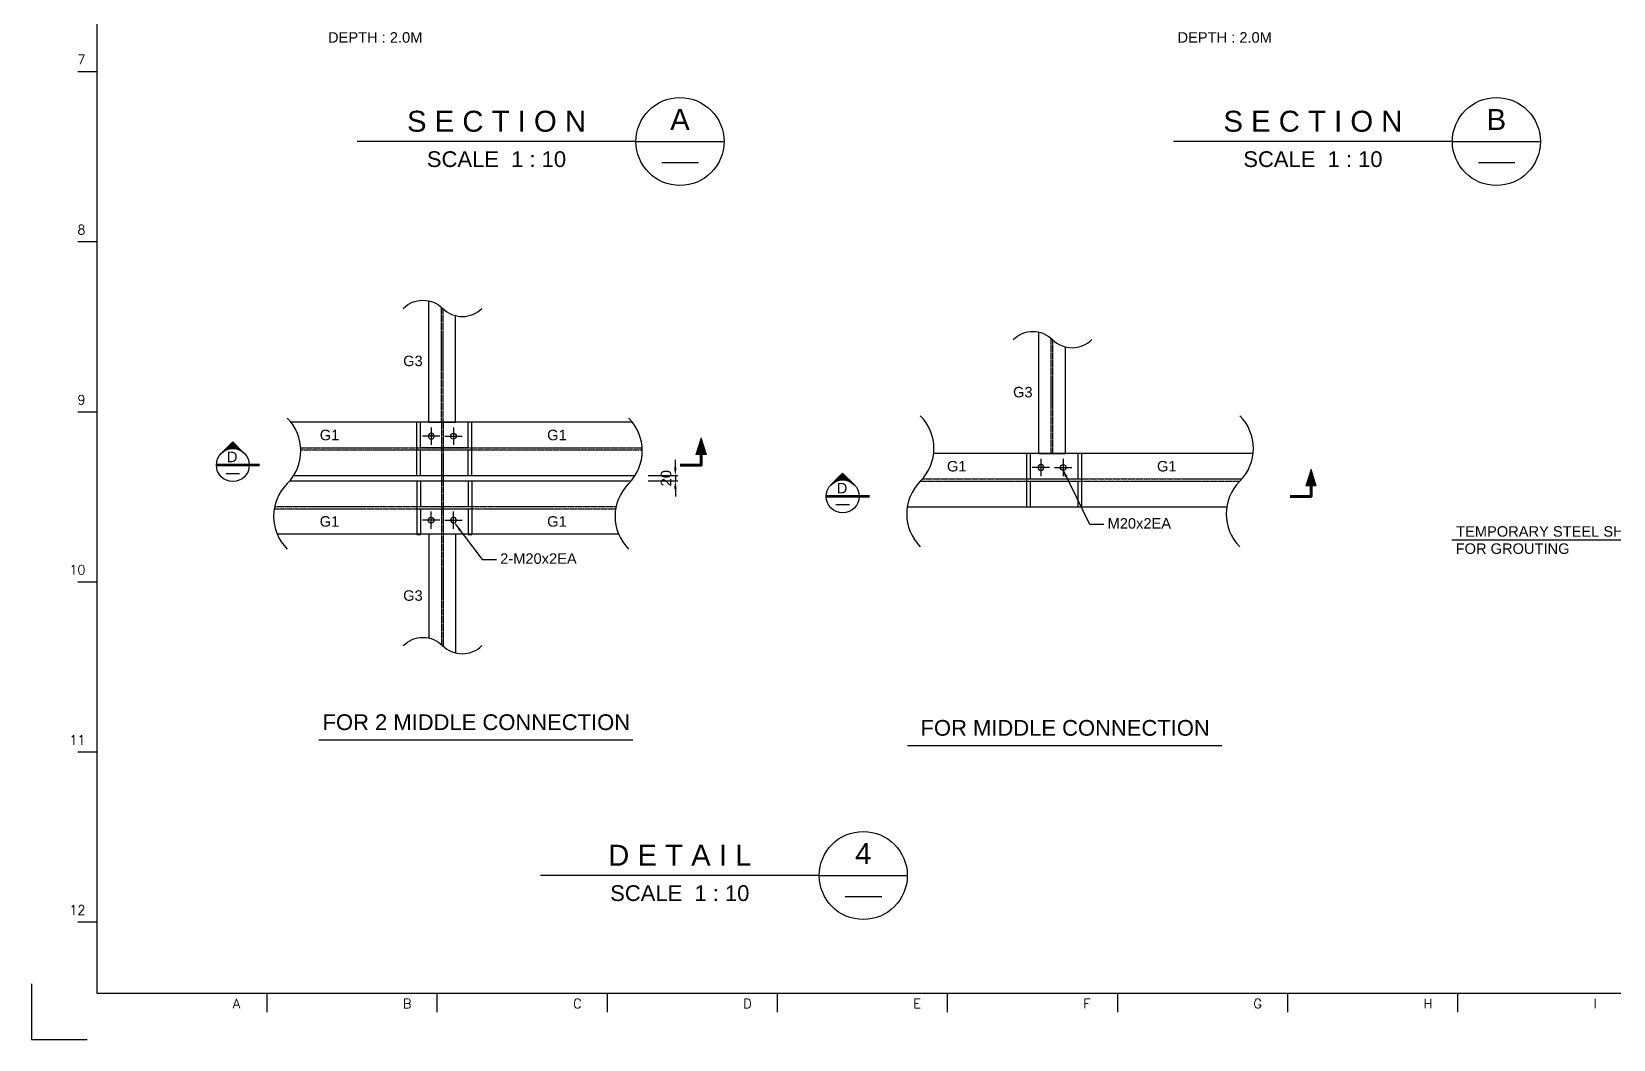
# Model space of a CAD drawing. Header units: millimetres. Extents: x 415966 to 487306, y -108951 to -17325.
# Drawn here: x 440459 to 446494, y -108951 to -105106 of the extents above; entities that cross this region are included whole.
import ezdxf
from ezdxf.enums import TextEntityAlignment as Align

# ---------------------------------------------------------------- set-up
doc = ezdxf.new("R2010")
doc.units = ezdxf.units.MM
doc.header["$LTSCALE"] = 2
for name, pattern in [('CENTER', [2, 1.25, -0.25, 0.25, -0.25]), ('CENTER1', [23.5, 20, -1.25, 1, -1.25]), ('HIDDEN', [0.375, 0.25, -0.125])]:
    doc.linetypes.add(name, pattern=pattern)
doc.layers.get('Defpoints').update_dxf_attribs({"color": 250})
for name, color, linetype in [('C_BLOCK', 7, 'Continuous'), ('C_CEN', 1, 'CENTER'), ('C_GIRDER', 2, 'Continuous'), ('C_TEXT_01', 2, 'Continuous'), ('CEN', 1, 'CENTER1'), ('DIM-SCALE', 7, 'Continuous'), ('TAN-TIT', 30, 'Continuous'), ('TITLE', 7, 'Continuous')]:
    doc.layers.add(name, color=color, linetype=linetype)
doc.styles.add('Arial', font='arial.ttf')
doc.styles.add('COM', font='COMPLEX', dxfattribs={"height": 5})
doc.dimstyles.new('일반도면_0010', dxfattribs={"dimtxt": 40, "dimasz": 30, "dimexe": 10, "dimexo": 50, "dimgap": 15, "dimtad": 1, "dimdec": 0, "dimzin": 0, "dimdsep": 46, "dimtxsty": 'Arial', "dimcen": -50, "dimclrd": 7, "dimclre": 7, "dimclrt": 2, "dimadec": 8, "dimazin": 0, "dimtfac": 1, "dimtdec": 0, "dimtix": 1, "dimtmove": 2, "dimatfit": 3, "dimfxl": 1, "dimtolj": 1, "dimtzin": 0, "dimarcsym": 0})

# ---------------------------------------------------------------- blocks, each defined once
blk = doc.blocks.new('BORDER')
at = {"layer": 'TAN-TIT'}
for p, q in [((498, 16468), (498, 352)), ((498, 7383), (353, 7383)), ((498, 6085), (353, 6085)), ((498, 4787), (353, 4787)), ((498, 3489), (353, 3489)), ((498, 2192), (353, 2192)), ((498, 894), (353, 894)), ((498, 352), (23282, 352)), ((1796, 352), (1796, 208)), ((3093, 352), (3093, 208)), ((4391, 352), (4391, 208)), ((5689, 352), (5689, 208)), ((6987, 352), (6987, 208)), ((8285, 352), (8285, 208)), ((9583, 352), (9583, 208)), ((10881, 352), (10881, 208))]:
    blk.add_line(p, q, dxfattribs=at)
at = {"layer": 'TAN-TIT', "linetype": 'Continuous'}
for p, q in [((0, 424), (0, 0)), ((0, 0), (424, 0))]:
    blk.add_line(p, q, dxfattribs=at)
at = {"layer": 'TAN-TIT', "style": 'COM'}
for s, p in [('7', (411, 7441)), ('8', (411, 6143)), ('9', (411, 4845)), ('10', (411, 3547)), ('11', (411, 2249)), ('12', (411, 951))]:
    blk.add_text(s, height=72.1, dxfattribs=at).set_placement(p, align=Align.RIGHT)
for s, p in [('A', (1536, 237)), ('B', (2834, 237)), ('C', (4132, 237)), ('D', (5430, 237)), ('E', (6727, 237)), ('F', (8025, 237)), ('G', (9323, 237)), ('H', (10621, 237)), ('I', (11919, 237))]:
    blk.add_text(s, height=72.1, dxfattribs=at).set_placement(p)
blk = doc.blocks.new('MS')
at = {"layer": 'C_BLOCK', "color": 1, "linetype": 'Continuous', "lineweight": 13}
for p, q in [((-8.67, 3.56), (-7, 8.89)), ((-8.58, 3.62), (-7, 8.68)), ((-8.5, 3.69), (-7, 8.47)), ((-8.41, 3.75), (-7, 8.26)), ((-8.33, 3.81), (-7, 8.06)), ((-8.24, 3.87), (-7, 7.85)), ((-8.16, 3.94), (-7, 7.64)), ((-8.07, 4), (-7, 7.43)), ((-7.99, 4.06), (-7, 7.22)), ((-7.9, 4.12), (-7, 7.01)), ((-7.82, 4.19), (-7, 6.8)), ((-7.73, 4.25), (-7, 6.59)), ((-7.65, 4.31), (-7, 6.39)), ((-7.56, 4.37), (-7, 6.18)), ((-7.48, 4.43), (-7, 5.97)), ((-7.39, 4.5), (-7, 5.76)), ((-7.31, 4.56), (-7, 5.55)), ((-7.22, 4.62), (-7, 5.34)), ((-7, 8.89), (-5.33, 3.56)), ((-7, 8.68), (-5.42, 3.62)), ((-7, 8.47), (-5.5, 3.69)), ((-7, 8.26), (-5.59, 3.75)), ((-7, 8.06), (-5.67, 3.81)), ((-7, 7.85), (-5.76, 3.87)), ((-7, 7.64), (-5.84, 3.94)), ((-7, 7.43), (-5.93, 4)), ((-7, 7.22), (-6.01, 4.06)), ((-7, 7.01), (-6.1, 4.12)), ((-7, 6.8), (-6.18, 4.19)), ((-7, 6.59), (-6.27, 4.25)), ((-7, 6.39), (-6.35, 4.31)), ((-7, 6.18), (-6.44, 4.37)), ((-7, 5.97), (-6.52, 4.43)), ((-7, 5.76), (-6.61, 4.5)), ((-7, 5.55), (-6.69, 4.56)), ((-7, 5.34), (-6.78, 4.62)), ((-5.33, 3.56), (-8.67, 3.56)), ((-5.42, 3.62), (-8.58, 3.62)), ((-5.5, 3.69), (-8.5, 3.69)), ((-5.59, 3.75), (-8.41, 3.75)), ((-5.67, 3.81), (-8.33, 3.81)), ((-5.76, 3.87), (-8.24, 3.87)), ((-5.84, 3.94), (-8.16, 3.94)), ((-5.93, 4), (-8.07, 4)), ((-6.01, 4.06), (-7.99, 4.06)), ((-6.1, 4.12), (-7.9, 4.12)), ((-6.18, 4.19), (-7.82, 4.19)), ((-6.27, 4.25), (-7.73, 4.25)), ((-6.35, 4.31), (-7.65, 4.31)), ((-6.44, 4.37), (-7.56, 4.37)), ((-6.52, 4.43), (-7.48, 4.43)), ((-6.61, 4.5), (-7.39, 4.5)), ((-6.69, 4.56), (-7.31, 4.56)), ((-6.78, 4.62), (-7.22, 4.62)), ((-7.14, 4.68), (-7, 5.13)), ((-6.86, 4.68), (-7.14, 4.68)), ((-7.06, 4.75), (-7, 4.92)), ((-6.94, 4.75), (-7.06, 4.75)), ((-7, 5.13), (-6.86, 4.68)), ((-7, 4.92), (-6.94, 4.75))]:
    blk.add_line(p, q, dxfattribs=at)
at = {"layer": 'C_BLOCK', "color": 3, "linetype": 'Continuous', "lineweight": 70, "flags": 128}
blk.add_lwpolyline([(-7, 3.5), (-7, 0), (0, 0)], dxfattribs=at)
at = {"layer": 'C_BLOCK', "color": 1, "linetype": 'Continuous', "lineweight": 13}
blk.add_3dface([(-8.75, 3.5), (-7, 9.1), (-5.25, 3.5)], dxfattribs=at)
blk = doc.blocks.new('A$C6AB61D0B')
at = {"layer": 'C_GIRDER'}
for p, q in [((-107.07, 14.2), (97.93, 14.2)), ((-107.07, 14.2), (-107.07, 0)), ((-107.07, 0), (-9.14, 0)), ((-9.14, 0), (-9.14, -181.6)), ((0, 0), (97.93, 0)), ((0, 0), (0, -181.6)), ((97.93, 14.2), (97.93, 0)), ((-107.07, -181.6), (-9.14, -181.6)), ((-107.07, -181.6), (-107.07, -195.8)), ((-107.07, -195.8), (97.93, -195.8)), ((0, -181.6), (97.93, -181.6)), ((97.93, -181.6), (97.93, -195.8))]:
    blk.add_line(p, q, dxfattribs=at)
blk = doc.blocks.new('A$C3695130B')
at = {"layer": 'C_TEXT_01'}
blk.add_circle((0, 0), 11, dxfattribs=at)
at = {"layer": 'CEN', "ltscale": 0.5}
for p, q in [((33, 0), (-33, 0)), ((0, -33), (0, 33))]:
    blk.add_line(p, q, dxfattribs=at)
blk = doc.blocks.new('*D385')
at = {"layer": 'Defpoints', "color": 0}
for p in [(442761.6, -106800.3), (442761.6, -106820.3), (442915.4, -106820.3)]:
    blk.add_point(p, dxfattribs=at)
at = {"layer": 'DIM-SCALE', "color": 7, "lineweight": -2}
for p, q in [((442915.4, -106770.3), (442915.4, -106740.3)), ((442811.6, -106800.3), (442925.4, -106800.3)), ((442915.4, -106800.3), (442915.4, -106820.3)), ((442811.6, -106820.3), (442925.4, -106820.3)), ((442915.4, -106850.3), (442915.4, -106880.3))]:
    blk.add_line(p, q, dxfattribs=at)
at = {"layer": 'DIM-SCALE', "color": 7}
for points in [[(442910.4, -106770.3), (442920.4, -106770.3), (442915.4, -106800.3)], [(442910.4, -106850.3), (442920.4, -106850.3), (442915.4, -106820.3)]]:
    blk.add_solid(points, dxfattribs=at)
at = {"layer": 'DIM-SCALE', "color": 2, "insert": (442880, -106810.3), "char_height": 40, "attachment_point": 5, "rotation": 90, "style": 'Arial'}
blk.add_mtext('\\A1;20', dxfattribs=at)

msp = doc.modelspace()

# ---------------------------------------------------------------- linework, layer by layer
for p, q in [((441554.5, -107808.3), (442753.5, -107808.3)), ((443801.1, -107829.9), (445000.1, -107829.9))]:
    msp.add_line(p, q)
at = {"layer": 'C_BLOCK', "color": 1, "linetype": 'Continuous', "lineweight": 13}
for p, q in [((441226.8, -106671.5), (441181.9, -106716.4)), ((441205.9, -106701.1), (441201.5, -106696.8)), ((441207.1, -106700.7), (441202.4, -106696)), ((441208.4, -106700.3), (441203.2, -106695.1)), ((441209.6, -106699.9), (441204, -106694.3)), ((441211, -106699.5), (441204.9, -106693.4)), ((441212.3, -106699.2), (441205.7, -106692.6)), ((441213.6, -106698.9), (441206.5, -106691.8)), ((441215, -106698.6), (441207.4, -106690.9)), ((441216.4, -106698.4), (441208.2, -106690.1)), ((441217.9, -106698.1), (441209, -106689.3)), ((441219.4, -106697.9), (441209.9, -106688.4)), ((441220.9, -106697.8), (441210.7, -106687.6)), ((441222.4, -106697.7), (441211.5, -106686.8)), ((441224, -106697.6), (441212.4, -106686)), ((441225.6, -106697.5), (441213.2, -106685.1)), ((441227.2, -106697.5), (441214, -106684.3)), ((441228.9, -106697.5), (441214.9, -106683.5)), ((441230.7, -106697.6), (441215.7, -106682.6)), ((441232.5, -106697.8), (441216.5, -106681.8)), ((441234.4, -106698), (441217.4, -106680.9)), ((441236.3, -106698.2), (441218.2, -106680.1)), ((441238.3, -106698.5), (441219, -106679.3)), ((441240.4, -106699), (441219.9, -106678.4)), ((441242.6, -106699.5), (441220.7, -106677.6)), ((441244.9, -106700.1), (441221.5, -106676.8)), ((441247.3, -106700.9), (441222.4, -106675.9)), ((441250, -106701.9), (441223.2, -106675.1)), ((441252.9, -106703.2), (441224, -106674.3)), ((441256.2, -106704.7), (441224.9, -106673.4)), ((441260.1, -106707), (441225.7, -106672.6)), ((441265.7, -106710.9), (441226.5, -106671.8)), ((441270.8, -106715.4), (441226.8, -106671.5)), ((441181.9, -106716.4), (441180.4, -106718)), ((441182.4, -106716), (441182.4, -106715.9)), ((441183.2, -106715.1), (441183.2, -106715.1)), ((441184.1, -106714.3), (441184, -106714.3)), ((441184.9, -106713.5), (441184.9, -106713.5)), ((441185.8, -106712.7), (441185.7, -106712.6)), ((441186.7, -106712), (441186.5, -106711.8)), ((441187.6, -106711.2), (441187.4, -106711)), ((441188.6, -106710.5), (441188.2, -106710.1)), ((441189.5, -106709.8), (441189, -106709.3)), ((441190.5, -106709.1), (441189.9, -106708.4)), ((441191.5, -106708.4), (441190.7, -106707.6)), ((441192.5, -106707.7), (441191.5, -106706.8)), ((441193.5, -106707.1), (441192.4, -106705.9)), ((441194.5, -106706.4), (441193.2, -106705.1)), ((441195.6, -106705.8), (441194, -106704.3)), ((441196.6, -106705.2), (441194.9, -106703.4)), ((441197.7, -106704.7), (441195.7, -106702.6)), ((441198.8, -106704.1), (441196.5, -106701.8)), ((441200, -106703.5), (441197.4, -106700.9)), ((441201.1, -106703), (441198.2, -106700.1)), ((441202.2, -106702.5), (441199, -106699.3)), ((441203.4, -106702), (441199.9, -106698.5)), ((441204.6, -106701.5), (441200.7, -106697.6)), ((443553.7, -106790.6), (443508.7, -106835.5)), ((443530.2, -106821.1), (443526.7, -106817.6)), ((443531.4, -106820.7), (443527.5, -106816.7)), ((443532.7, -106820.2), (443528.3, -106815.9)), ((443533.9, -106819.8), (443529.2, -106815.1)), ((443535.2, -106819.4), (443530, -106814.2)), ((443536.4, -106819), (443530.8, -106813.4)), ((443537.8, -106818.7), (443531.7, -106812.6)), ((443539.1, -106818.3), (443532.5, -106811.7)), ((443540.4, -106818), (443533.3, -106810.9)), ((443541.8, -106817.7), (443534.2, -106810.1)), ((443543.2, -106817.5), (443535, -106809.2)), ((443544.7, -106817.3), (443535.8, -106808.4)), ((443546.2, -106817.1), (443536.7, -106807.6)), ((443547.7, -106816.9), (443537.5, -106806.7)), ((443549.2, -106816.8), (443538.3, -106805.9)), ((443550.8, -106816.7), (443539.2, -106805.1)), ((443552.4, -106816.6), (443540, -106804.2)), ((443554.1, -106816.6), (443540.8, -106803.4)), ((443555.8, -106816.7), (443541.7, -106802.6)), ((443557.5, -106816.7), (443542.5, -106801.7)), ((443559.3, -106816.9), (443543.3, -106800.9)), ((443561.2, -106817.1), (443544.2, -106800.1)), ((443563.1, -106817.3), (443545, -106799.2)), ((443565.1, -106817.7), (443545.8, -106798.4)), ((443567.2, -106818.1), (443546.7, -106797.6)), ((443569.4, -106818.6), (443547.5, -106796.7)), ((443571.7, -106819.2), (443548.3, -106795.9)), ((443574.1, -106820), (443549.2, -106795.1)), ((443576.8, -106821), (443550, -106794.2)), ((443579.7, -106822.3), (443550.8, -106793.4)), ((443583, -106823.9), (443551.7, -106792.6)), ((443586.9, -106826.1), (443552.5, -106791.7)), ((443592.5, -106830), (443553.3, -106790.9)), ((443597.6, -106834.5), (443553.7, -106790.6)), ((443508.7, -106835.5), (443507.2, -106837.2)), ((443509.2, -106835.1), (443509.2, -106835.1)), ((443510, -106834.2), (443510, -106834.2)), ((443510.9, -106833.4), (443510.8, -106833.4)), ((443511.7, -106832.6), (443511.7, -106832.6)), ((443512.6, -106831.9), (443512.5, -106831.7)), ((443513.5, -106831.1), (443513.3, -106830.9)), ((443514.4, -106830.3), (443514.2, -106830.1)), ((443515.4, -106829.6), (443515, -106829.2)), ((443516.3, -106828.9), (443515.8, -106828.4)), ((443517.3, -106828.2), (443516.7, -106827.6)), ((443518.3, -106827.5), (443517.5, -106826.7)), ((443519.3, -106826.9), (443518.3, -106825.9)), ((443520.3, -106826.2), (443519.2, -106825.1)), ((443521.3, -106825.6), (443520, -106824.2)), ((443522.4, -106824.9), (443520.8, -106823.4)), ((443523.4, -106824.4), (443521.7, -106822.6)), ((443524.5, -106823.8), (443522.5, -106821.7)), ((443525.6, -106823.2), (443523.3, -106820.9)), ((443526.8, -106822.7), (443524.2, -106820.1)), ((443527.9, -106822.1), (443525, -106819.2)), ((443529.1, -106821.6), (443525.8, -106818.4))]:
    msp.add_line(p, q, dxfattribs=at)
at = {"layer": 'C_BLOCK', "color": 3, "linetype": 'Continuous', "lineweight": 53}
for p, q in [((441329, -106760.3), (441164, -106760.3)), ((443655.8, -106879.5), (443490.8, -106879.5))]:
    msp.add_line(p, q, dxfattribs=at)
at = {"layer": 'C_BLOCK', "color": 2, "linetype": 'Continuous', "lineweight": 30}
for p, q in [((441201.1, -106791.8), (441252.6, -106791.8)), ((443527.9, -106910.9), (443579.4, -106910.9))]:
    msp.add_line(p, q, dxfattribs=at)
for centre in [(441226.9, -106760.3), (443553.7, -106879.5)]:
    msp.add_circle(centre, 62.9, dxfattribs=at)
at = {"layer": 'C_BLOCK', "color": 1, "linetype": 'Continuous', "lineweight": 13}
for centre in [(441226.9, -106760.3), (443553.7, -106879.5)]:
    msp.add_arc(centre, 62.9, 44.43655, 137.68889, dxfattribs=at)
at = {"layer": 'C_CEN', "linetype": 'Continuous'}
for points in [[(441877.4, -106162.2, -0.414214), (442027.4, -106162.2, 0.414214), (442177.4, -106162.2)], [(444204.3, -106281.3, -0.414214), (444354.3, -106281.3, 0.414214), (444504.3, -106281.3)], [(441877.4, -107449, -0.414214), (442027.4, -107449, 0.414214), (442177.4, -107449)]]:
    msp.add_lwpolyline(points, format="xyb", dxfattribs=at)
for centre, start, end in [((443725, -106696.9), 315, 45), ((444943.8, -106696.9), 315, 45), ((441309.4, -106705.8), 315, 45), ((442612.2, -106705.8), 315, 45), ((441559.4, -106955.8), 135, 225), ((442862.2, -106955.8), 135, 225), ((443975, -106946.9), 135, 225), ((445193.8, -106946.9), 135, 225)]:
    msp.add_arc(centre, 176.8, start, end, dxfattribs=at)
at = {"layer": 'C_GIRDER'}
for p, q in [((441975, -106596.3), (441975, -106133.5)), ((442077, -106596.3), (442077, -106190.1)), ((444301.8, -106715.5), (444301.8, -106252.6)), ((444403.8, -106715.5), (444403.8, -106309.2)), ((441975, -106596.3), (442077, -106596.3)), ((444301.8, -106715.5), (444403.8, -106715.5)), ((441975, -107024.3), (441975, -107420.4)), ((442077, -107024.3), (442077, -107477))]:
    msp.add_line(p, q, dxfattribs=at)
at = {"layer": 'C_GIRDER', "linetype": 'HIDDEN'}
for p, q in [((442022.7, -106596.3), (442022.7, -106157.4)), ((442029.3, -106596.3), (442029.3, -106161.6)), ((444349.5, -106715.5), (444349.5, -106276.5)), ((444356.1, -106715.5), (444356.1, -106280.7)), ((441485.8, -106694.1), (442788.6, -106694.1)), ((441486.2, -106702.6), (442788.9, -106702.6)), ((443858.1, -106813.2), (445077, -106813.2)), ((443850.2, -106821.7), (445069, -106821.7)), ((441385.1, -106926.6), (442687.9, -106926.6)), ((441386.7, -106918.1), (442689.5, -106918.1)), ((442022.7, -107024.3), (442022.7, -107444.6)), ((442029.3, -107024.3), (442029.3, -107450.9))]:
    msp.add_line(p, q, dxfattribs=at)
at = {"layer": 'C_GIRDER', "color": 6, "linetype": 'HIDDEN'}
for p, q in [((442022.7, -106596.3), (442022.7, -107024.3)), ((442029.3, -106596.3), (442029.3, -107024.3))]:
    msp.add_line(p, q, dxfattribs=at)
at = {"layer": 'C_GIRDER'}
for points in [[(442751, -106596.3), (441448.2, -106596.3)], [(445119.6, -106715.5), (443900.8, -106715.5)], [(441458.8, -106800.3), (442761.6, -106800.3)], [(441444.1, -106820.3), (442746.9, -106820.3)], [(443800.4, -106919.5), (445019.2, -106919.5)], [(442699.2, -107024.3), (441396.5, -107024.3)]]:
    msp.add_lwpolyline(points, dxfattribs=at)
at = {"layer": 'TITLE', "color": 1, "linetype": 'Continuous'}
for p, q in [((442765, -105525.6), (441701, -105525.6)), ((445879.9, -105525.6), (444815.9, -105525.6)), ((443464.3, -108326.2), (442400.3, -108326.2))]:
    msp.add_line(p, q, dxfattribs=at)
for points in [[(442765, -105525.6), (443101, -105525.6)], [(445879.9, -105525.6), (446215.9, -105525.6)], [(443464.3, -108326.2), (443800.3, -108326.2)]]:
    msp.add_lwpolyline(points, dxfattribs=at)
at = {"layer": 'TITLE', "color": 2, "linetype": 'Continuous'}
for points in [[(442864.1, -105605.5), (443003.8, -105605.5)], [(445979.1, -105605.5), (446118.7, -105605.5)], [(443563.5, -108406), (443703.1, -108406)]]:
    msp.add_lwpolyline(points, dxfattribs=at)
at = {"layer": 'TITLE', "color": 1, "linetype": 'Continuous'}
for centre in [(442933, -105525.6), (446047.9, -105525.6), (443632.3, -108326.2)]:
    msp.add_circle(centre, 168, dxfattribs=at)

# ---------------------------------------------------------------- block references
at = {"xscale": 0.5, "yscale": 0.5, "zscale": 0.5}
msp.add_blockref('BORDER', (440459.3, -108951.5), dxfattribs=at)
at = {"layer": 'C_BLOCK', "color": 7, "linetype": 'Continuous', "lineweight": 0, "xscale": -11.42857142857143, "yscale": 11.42857142857143, "zscale": 11.42857142857143}
for p in [(442933.9, -106760.3), (445260.7, -106879.5)]:
    msp.add_blockref('MS', p, dxfattribs=at)
at = {"layer": 'C_GIRDER'}
for name, p, rotation in [('A$C6AB61D0B', (441943.5, -106693.3), 90), ('A$C3695130B', (442068.5, -106650.3), 180), ('A$C6AB61D0B', (444270.3, -106812.4), 90), ('A$C3695130B', (444395.3, -106769.5), 180)]:
    msp.add_blockref(name, p, dxfattribs=dict(at, rotation=rotation))
at = {"layer": 'C_GIRDER', "xscale": -1}
for name, p, rotation in [('A$C3695130B', (441983.5, -106650.3), 180), ('A$C3695130B', (444310.3, -106769.5), 180), ('A$C6AB61D0B', (441943.5, -106927.4), 90)]:
    msp.add_blockref(name, p, dxfattribs=dict(at, rotation=rotation))
at = {"layer": 'C_GIRDER'}
msp.add_blockref('A$C3695130B', (441983.5, -106970.3), dxfattribs=at)
at = {"layer": 'C_GIRDER', "xscale": -1}
msp.add_blockref('A$C3695130B', (442068.5, -106970.3), dxfattribs=at)

# ---------------------------------------------------------------- texts
at = {"layer": 'C_BLOCK', "color": 2, "linetype": 'Continuous', "lineweight": 30, "style": 'Arial'}
for p in [(441224.6, -106729.1), (443551.4, -106848.2)]:
    msp.add_text('D', height=40, dxfattribs=at).set_placement(p, align=Align.MIDDLE_CENTER)
at = {"layer": 'C_TEXT_01', "style": 'Arial'}
for p in [(441950.2, -105128.4), (445191.4, -105128.4)]:
    msp.add_text('DEPTH : 2.0M', height=40, dxfattribs=at).set_placement(p, align=Align.MIDDLE_RIGHT)
for s, p in [('G3', (441876.9, -106382.7)), ('G3', (444203.7, -106501.8)), ('G1', (441558.5, -106665.5)), ('G1', (442426.2, -106665.5)), ('G1', (443951.7, -106784.6)), ('G1', (444753, -106784.6)), ('G1', (441558.5, -106995.2)), ('G1', (442426.2, -106995.2)), ('M20x2EA', (444564.4, -107002.7)), ('2-M20x2EA', (442247, -107136.9)), ('G3', (441876.9, -107278))]:
    msp.add_text(s, height=40, dxfattribs=at).set_placement(p)
for s, p in [('TEMPORARY STEEL SHEET COVER', (446375.4, -107013.4)), ('FOR GROUTING', (446109.7, -107079))]:
    msp.add_text(s, height=40, dxfattribs=at).set_placement(p, align=Align.MIDDLE_CENTER)
at = {"layer": 'TITLE', "color": 3, "ltscale": 10, "style": 'Arial'}
for s, height, p in [('S E C T I O N', 80, (442233, -105488.3)), ('S E C T I O N', 80, (445347.9, -105488.3)), ('FOR 2 MIDDLE CONNECTION', 60, (442156, -107771.2)), ('FOR MIDDLE CONNECTION', 60, (444402.6, -107792.9)), ('D E T A I L', 80, (442932.3, -108288.9))]:
    msp.add_text(s, height=height, dxfattribs=at).set_placement(p, align=Align.CENTER)
at = {"layer": 'TITLE', "color": 2, "ltscale": 10, "style": 'Arial'}
for s, p in [('A', (442932.9, -105441.6)), ('B', (446047.9, -105441.6)), ('4', (443632.3, -108242.2))]:
    msp.add_text(s, height=80, dxfattribs=at).set_placement(p, align=Align.MIDDLE)
at = {"layer": 'TITLE', "color": 2, "linetype": 'Continuous', "style": 'Arial'}
for p in [(442233, -105562.9), (445347.9, -105562.9), (442932.3, -108363.5)]:
    msp.add_text('SCALE  1 : 10', height=60, dxfattribs=at).set_placement(p, align=Align.TOP_CENTER)

# ---------------------------------------------------------------- dimensions: what is measured, and where the dimension line sits
at = {"layer": 'DIM-SCALE'}
dim = msp.add_linear_dim(base=(442915.4, -106820.3), p1=(442761.6, -106800.3), p2=(442761.6, -106820.3), angle=270, dimstyle='일반도면_0010', dxfattribs=at)
dim.commit()
dim.dimension.update_dxf_attribs({"geometry": '*D385', "text_midpoint": (442880, -106810.3)})

# ---------------------------------------------------------------- leaders
for points in [[(444393.2, -106776.9), (444495.7, -106985.8), (444550.7, -106985.8)], [(447257.8, -106907.8), (446862.3, -107046.2), (445878.2, -107046.2)], [(442075.8, -106985), (442178.3, -107120), (442233.2, -107120)]]:
    msp.add_leader(points, dimstyle='일반도면_0010', dxfattribs=at)

doc.saveas('drawing.dxf')
